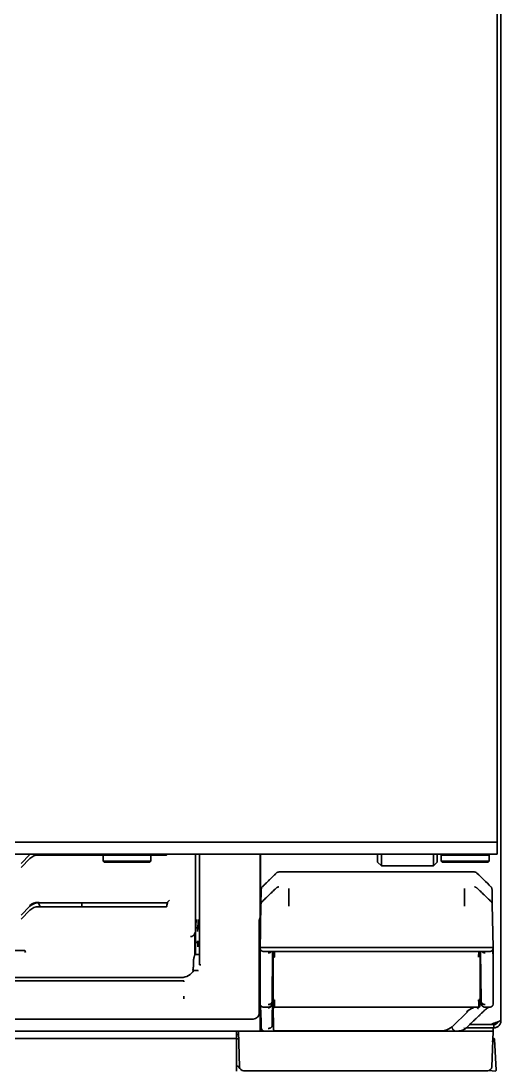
# Model space of a CAD drawing. Header units: inches. Extents: x 90 to 4161, y -506 to 3104.
# Drawn here: x 2880.3 to 3000.9, y 1192.2 to 1456.3 of the extents above; entities that cross this region are included whole.
import ezdxf

# ---------------------------------------------------------------- set-up
doc = ezdxf.new("R2010")
doc.units = ezdxf.units.IN
doc.layers.add('1', color=7, linetype='Continuous', true_color=0xffffff)
doc.layers.add('4', color=7, linetype='Continuous', true_color=0xffffff)

msp = doc.modelspace()

# ---------------------------------------------------------------- linework, layer by layer
at = {"layer": '1', "color": 7, "linetype": 'Continuous', "lineweight": 35}
for p, q in [((2999.89, 1249.76), (2999.89, 1933.26)), ((3000.89, 1919.98), (3000.89, 1205.11)), ((2818.72, 1249.76), (2997.89, 1249.76)), ((2997.89, 1249.76), (2818.72, 1249.76)), ((2997.89, 1249.76), (2999.89, 1249.76)), ((2999.89, 1249.76), (2997.89, 1249.76)), ((2999.89, 1249.76), (2999.89, 1246.76)), ((2818.72, 1246.76), (2997.89, 1246.76)), ((2880.27, 1244.39), (2882.51, 1246.63)), ((2900.89, 1246.51), (2884.63, 1246.51)), ((2901.14, 1246.76), (2900.89, 1246.51)), ((2900.89, 1246.51), (2912.89, 1246.51)), ((2900.89, 1246.51), (2900.89, 1245.01)), ((2912.89, 1246.51), (2912.64, 1246.76)), ((2912.89, 1245.01), (2912.89, 1246.51)), ((2916.45, 1246.51), (2912.89, 1246.51)), ((2916.94, 1246.76), (2916.94, 1246.69)), ((2916.94, 1246.53), (2916.94, 1246.69)), ((2924.08, 1221.51), (2924.08, 1246.76)), ((2940.43, 1246.76), (2940.43, 1225.34)), ((2969.89, 1246.76), (2969.89, 1244.76)), ((2970.89, 1243.76), (2970.89, 1246.76)), ((2983.89, 1243.76), (2983.89, 1246.76)), ((2984.89, 1244.76), (2984.89, 1246.76)), ((2986.14, 1246.76), (2985.89, 1246.51)), ((2985.89, 1246.51), (2997.89, 1246.51)), ((2985.89, 1246.51), (2985.89, 1245.01)), ((2997.89, 1246.51), (2997.64, 1246.76)), ((2999.89, 1246.76), (2997.89, 1246.76)), ((2997.89, 1245.01), (2997.89, 1246.51)), ((2882.51, 1245.63), (2880.27, 1243.39)), ((2912.89, 1245.01), (2900.89, 1245.01)), ((2900.89, 1245.01), (2901.14, 1244.76)), ((2912.64, 1244.76), (2901.14, 1244.76)), ((2912.64, 1244.76), (2912.89, 1245.01)), ((2969.89, 1244.76), (2970.89, 1243.76)), ((2970.89, 1243.76), (2983.89, 1243.76)), ((2983.89, 1243.76), (2984.89, 1244.76)), ((2997.89, 1245.01), (2985.89, 1245.01)), ((2985.89, 1245.01), (2986.14, 1244.76)), ((2997.64, 1244.76), (2986.14, 1244.76)), ((2997.64, 1244.76), (2997.89, 1245.01)), ((2945.13, 1242.26), (2994.15, 1242.26)), ((2940.58, 1234.14), (2940.64, 1237.47)), ((2998.64, 1237.47), (2998.7, 1234.14)), ((2880.27, 1231.39), (2882.51, 1233.63)), ((2884.63, 1234.51), (2916.65, 1234.51)), ((2916.45, 1233.51), (2884.63, 1233.51)), ((2916.94, 1233.94), (2917.05, 1234.49)), ((2916.94, 1233.53), (2916.94, 1233.69)), ((2917.08, 1234.64), (2917.05, 1234.49)), ((2917.58, 1235.14), (2917.08, 1234.65)), ((2940.39, 1223.26), (2940.58, 1234.11)), ((2998.7, 1234.11), (2998.89, 1223.26)), ((2882.51, 1232.63), (2880.27, 1230.39)), ((2922.9, 1226), (2922.89, 1226)), ((2922.9, 1226), (2922.9, 1226)), ((2923.94, 1227), (2923.94, 1221.48)), ((2940.4, 1223), (2940.39, 1223.26)), ((2947.39, 1223.26), (2940.39, 1223.26)), ((2940.4, 1222.92), (2940.4, 1223)), ((2947.39, 1223.26), (2991.89, 1223.26)), ((2991.89, 1223.26), (2998.89, 1223.26)), ((2998.89, 1223.26), (2998.89, 1223)), ((2998.89, 1223), (2998.88, 1222.92)), ((2759.64, 1222.51), (2881.14, 1222.51)), ((2881.39, 1222.01), (2881.2, 1222.48)), ((2925.07, 1221.51), (2923.94, 1221.51)), ((2940.39, 1210.43), (2940.39, 1222.09)), ((2947.39, 1222.26), (2941.15, 1222.26)), ((2943.4, 1209.82), (2943.51, 1222.26)), ((2943.64, 1222.26), (2943.64, 1212.26)), ((2943.75, 1221.01), (2943.73, 1222.26)), ((2943.97, 1222.26), (2944, 1220.81)), ((2991.89, 1222.26), (2947.39, 1222.26)), ((2998.14, 1222.26), (2991.89, 1222.26)), ((2995.28, 1220.84), (2995.31, 1222.26)), ((2995.55, 1222.26), (2995.53, 1221.03)), ((2995.64, 1212.29), (2995.64, 1222.26)), ((2995.88, 1209.82), (2995.77, 1222.26)), ((2998.89, 1222.09), (2998.89, 1210.43)), ((2923.4, 1217.46), (2923.43, 1217.55)), ((2923.42, 1217.51), (2924.79, 1217.51)), ((2943.4, 1203.69), (2943.54, 1219.17)), ((2726.89, 1215.75), (2913.89, 1215.75)), ((2915.89, 1215.72), (2920.58, 1215.72)), ((2943.64, 1212.26), (2943.64, 1208.64)), ((2943.64, 1212.26), (2943.71, 1208.51)), ((2995.64, 1212.26), (2995.58, 1208.51)), ((2995.64, 1212.26), (2995.64, 1212.29)), ((2943.4, 1209.82), (2943.4, 1209.25)), ((2995.88, 1209.25), (2995.88, 1209.82)), ((2940.4, 1209.01), (2940.39, 1209.26)), ((2940.39, 1204.06), (2940.39, 1208.88)), ((2940.4, 1209), (2940.4, 1209.01)), ((2940.43, 1208.8), (2940.43, 1203.86)), ((2940.49, 1207.9), (2940.49, 1207.88)), ((2940.49, 1207.88), (2940.52, 1207.14)), ((2942.4, 1208.26), (2941.15, 1208.26)), ((2943.4, 1209.25), (2943.4, 1209.05)), ((2943.64, 1208.64), (2943.75, 1202.68)), ((2943.71, 1208.38), (2943.71, 1208.51)), ((2943.96, 1208.26), (2943.96, 1208.26)), ((2995.32, 1208.26), (2943.96, 1208.26)), ((2988.74, 1203.43), (2992.44, 1207.09)), ((2995.33, 1208.26), (2995.32, 1208.26)), ((2996.52, 1207.23), (2996.67, 1207.37)), ((2996.88, 1208.26), (2996.56, 1208.26)), ((2996.69, 1207.38), (2996.7, 1207.39)), ((2998.14, 1208.26), (2996.88, 1208.26)), ((2998.89, 1209.01), (2998.89, 1209.26)), ((2998.89, 1209.01), (2998.89, 1209)), ((2940.43, 1204.26), (2940.39, 1204.26)), ((2940.39, 1202.26), (2940.39, 1204.06)), ((2998.77, 1204.05), (2999.09, 1204.2)), ((2998.89, 1204.06), (2998.89, 1204.11)), ((2998.89, 1203.86), (2998.89, 1204.06)), ((3000.89, 1205.11), (3000.89, 1204.86)), ((2940.39, 1202.26), (2311.39, 1202.26)), ((2934.39, 1202.26), (2934.39, 1200.36)), ((2935.21, 1193.23), (2934.89, 1202.26)), ((2934.89, 1201.61), (2934.89, 1202.01)), ((2935.89, 1202.26), (2941.39, 1202.26)), ((2940.64, 1203.06), (2940.39, 1203.06)), ((2941.39, 1202.26), (2940.39, 1202.26)), ((2940.43, 1203.86), (2940.6, 1203.86)), ((2940.64, 1203), (2940.64, 1203.12)), ((2942.4, 1202.26), (2941.39, 1202.26)), ((2944.15, 1202.26), (2942.4, 1202.26)), ((2943.4, 1203.69), (2943.4, 1203.25)), ((2985.3, 1202.26), (2944.15, 1202.26)), ((2944.75, 1202.28), (2985.57, 1202.28)), ((2944.75, 1202.28), (2944.75, 1202.28)), ((2988.13, 1202.26), (2985.3, 1202.26)), ((2985.57, 1202.28), (2985.57, 1202.28)), ((2988.71, 1202.26), (2988.13, 1202.26)), ((2990.14, 1202.26), (2988.71, 1202.26)), ((2994.89, 1202.26), (2990.14, 1202.26)), ((2990.14, 1202.26), (2994.89, 1202.26)), ((2992.19, 1203.06), (2997.92, 1203.06)), ((2993.01, 1203.86), (2997.92, 1203.86)), ((2993.02, 1203.86), (2997.92, 1203.86)), ((2993.28, 1203.86), (2993.28, 1203.86)), ((2998.89, 1202.26), (2994.89, 1202.26)), ((2994.89, 1202.26), (2998.89, 1202.26)), ((2997.92, 1203.86), (2998.77, 1203.86)), ((2998.77, 1203.06), (2997.92, 1203.06)), ((2998.89, 1202.26), (2998.58, 1193.23)), ((2999.09, 1203.86), (2998.77, 1203.86)), ((2999.09, 1203.06), (2998.77, 1203.06)), ((2998.89, 1203.06), (2998.89, 1202.26)), ((2934.39, 1200.36), (2317.39, 1200.36)), ((2934.39, 1201.36), (2934.74, 1201.36)), ((2934.39, 1200.36), (2934.39, 1200.36)), ((2934.39, 1200.36), (2934.39, 1200.36)), ((2934.39, 1200.36), (2934.39, 1200.17)), ((2934.39, 1200.26), (2934.96, 1200.26)), ((2934.39, 1200.17), (2934.39, 1192.41)), ((2998.83, 1200.17), (2998.79, 1199.5)), ((2998.81, 1199.91), (2998.81, 1199.86)), ((2999.1, 1200.36), (2999.05, 1200.36)), ((2999.66, 1192.41), (2999.29, 1200.17)), ((2934.39, 1192.41), (2934.39, 1192.2)), ((2994.89, 1192.26), (2936.21, 1192.26)), ((2997.58, 1192.26), (2994.89, 1192.26)), ((2997.89, 1192.31), (2999.45, 1192.2))]:
    msp.add_line(p, q, dxfattribs=at)
for centre, radius, start, end in [((2884.63, 1244.51), 3, 131.4091, 135), ((2884.63, 1243.51), 3, 90, 135), ((2884.63, 1231.51), 3.14, 90, 135), ((2884.63, 1231.51), 3, 90, 135), ((2884.63, 1230.51), 3, 90, 135), ((2941.15, 1223.01), 0.75, 181, 270), ((2998.14, 1223.01), 0.75, 270, 359), ((2937.39, 1219.26), 3, 0, 23.5575), ((2943.73, 1219.01), 0.25, 112.0436, 179.5), ((2995.55, 1219.01), 0.25, 0.5, 67.9564), ((2915.89, 1216.22), 0.5, 258.1407, 270), ((2941.15, 1209.01), 0.75, 181, 270), ((2942.4, 1209.26), 1, 270, 359.5), ((2943.96, 1208.51), 0.25, 181, 270), ((2995.33, 1208.51), 0.25, 270, 359), ((2996.88, 1209.26), 1, 180.5, 270), ((2998.14, 1209.01), 0.75, 270, 359), ((2934.61, 1202.01), 0.283, 0, 61.9275), ((2934.61, 1201.61), 0.283, 298.0725, 0), ((2941.39, 1203.01), 0.75, 181, 270), ((2997.92, 1205.86), 2, 270, 295), ((2996.62, 1200.06), 2.2, 356, 0.9262), ((2999.03, 1200.16), 0.2, 86, 176.8291), ((2999.09, 1200.16), 0.2, 2.7508, 86), ((2934.37, 1192.46), 1, 23.5782, 90), ((2936.21, 1193.26), 1, 182, 270), ((2997.58, 1193.26), 1, 270, 358), ((2999.46, 1192.4), 0.2, 266, 2.7508)]:
    msp.add_arc(centre, radius, start, end, dxfattribs=at)
for centre, major_axis, ratio, start_param, end_param in [((2916.45, 1246.53), (0.5, 0), 0.034921, 4.712389, 6.265732), ((2916.45, 1233.53), (0.5, 0), 0.034921, 4.712389, 6.265732), ((2916.65, 1234.47), (0.5, 0), 0.087489, 0.619497, 1.570796), ((2916.94, 1233.69), (0, 0.25), 0.017455, 0.087266, 1.570796), ((2917.58, 1234.64), (-0.5, 0), 0.087489, 6.195919, 6.265732), ((2880.64, 1222.01), (0.547, 0.483), 0.234436, 6.202921, 6.542758), ((2923.95, 1219.51), (0, 2.05), 0.017455, 6.061867, 6.560422), ((2920.58, 1219.22), (-2.48, 2.48), 0.999782, 2.356347, 3.436551), ((2913.89, 1215.72), (2, 0), 0.017455, 0.013152, 1.570796), ((2915.89, 1216.22), (-0.399, -0.301), 0.999761, 0.718847, 0.925179), ((2943.57, 1216.26), (-0.14, 7.75), 0.014644, 3.141337, 3.839469), ((2943.82, 1216.26), (-0.14, 8), 0.014186, 3.141353, 3.839484), ((2995.46, 1216.26), (0.14, 8), 0.014186, 2.443701, 3.141833), ((2995.71, 1216.26), (0.14, 7.75), 0.014644, 2.443717, 3.141848), ((2940.45, 1205.25), (-0.07, 3.75), 0.030238, 5.497259, 5.823586), ((2995.16, 1204.26), (4.09, 0.99), 0.946888, 1.63933, 2.107337), ((2992.27, 1207.27), (-0.176, 0.178), 0.57499, 3.141581, 4.117636), ((2986.01, 1206.26), (0.63, 3.96), 0.922648, 3.52993, 4.071697), ((2991.59, 1203.53), (0.473, -0.582), 0.6052, 5.352116, 6.285151)]:
    msp.add_ellipse(centre, major_axis=major_axis, ratio=ratio, start_param=start_param, end_param=end_param, dxfattribs=at)
for points, degree in [([(2895.53, 1246.75), (2895.53, 1246.67), (2895.53, 1246.59), (2895.53, 1246.5)], 3), ([(2994.15, 1242.26), (2994.15, 1242.26), (2994.15, 1242.26), (2994.15, 1242.26)], 3), ([(2994.85, 1241.97), (2996.01, 1240.83), (2997.17, 1239.69), (2998.34, 1238.55)], 3), ([(2940.64, 1237.47), (2940.64, 1237.66), (2940.64, 1237.78), (2940.65, 1237.83)], 3), ([(2944.36, 1238.18), (2940.88, 1234.81)], 1), ([(2947.57, 1237.79), (2947.57, 1233.64)], 1), ([(2991.72, 1237.79), (2991.72, 1233.64)], 1), ([(2994.92, 1238.18), (2998.4, 1234.81)], 1), ([(2998.64, 1237.83), (2998.64, 1237.78), (2998.64, 1237.66), (2998.64, 1237.47)], 3), ([(2895.53, 1234.5), (2895.53, 1234.17), (2895.53, 1233.84), (2895.53, 1233.51)], 3), ([(2940.58, 1234.11), (2940.58, 1234.12), (2940.58, 1234.12), (2940.58, 1234.13)], 3), ([(2998.7, 1234.13), (2998.7, 1234.12), (2998.7, 1234.12), (2998.7, 1234.11)], 3), ([(2995.53, 1221.03), (2995.53, 1221.01), (2995.53, 1220.99), (2995.53, 1220.97)], 3), ([(2943.4, 1209.82), (2943.4, 1209.82), (2943.4, 1209.82), (2943.4, 1209.82)], 3), ([(2995.88, 1209.82), (2995.88, 1209.82), (2995.88, 1209.82), (2995.88, 1209.82)], 3), ([(2943.4, 1209.05), (2943.4, 1209.05), (2943.4, 1209.05), (2943.4, 1209.05)], 3), ([(2943.71, 1208.38), (2943.71, 1208.38), (2943.71, 1208.38), (2943.71, 1208.38)], 3), ([(2992.27, 1203.13), (2994.37, 1205.19), (2996.54, 1207.22)], 2), ([(2996.67, 1207.37), (2996.68, 1207.38), (2996.7, 1207.39)], 2), ([(2943.4, 1203.68), (2943.4, 1203.68), (2943.4, 1203.68), (2943.4, 1203.69)], 3), ([(2991.97, 1202.88), (2992.14, 1202.98), (2992.26, 1203.14)], 2), ([(2999.09, 1203.06), (2999.09, 1203.86)], 1)]:
    msp.add_open_spline(points, degree=degree, dxfattribs=at)
for points, knots in [([(2940.95, 1238.55), (2941.02, 1238.62), (2941.17, 1238.76), (2941.38, 1238.98), (2941.6, 1239.19), (2941.82, 1239.41), (2942.04, 1239.62), (2942.26, 1239.84), (2942.48, 1240.05), (2942.69, 1240.27), (2942.91, 1240.48), (2943.13, 1240.7), (2943.35, 1240.91), (2943.56, 1241.12), (2943.78, 1241.34), (2944, 1241.55), (2944.22, 1241.76), (2944.36, 1241.9), (2944.43, 1241.97)], [0, 0, 0, 0, 0.062886, 0.12572, 0.188502, 0.251233, 0.313913, 0.376541, 0.439117, 0.501643, 0.564117, 0.626539, 0.68891, 0.751231, 0.8135, 0.875717, 0.937884, 1, 1, 1, 1]), ([(2944.43, 1241.97), (2944.48, 1242.02), (2944.53, 1242.06), (2944.64, 1242.13), (2944.69, 1242.16), (2944.81, 1242.21), (2944.88, 1242.23), (2945, 1242.26), (2945.07, 1242.26), (2945.13, 1242.26)], [0, 0, 0, 0, 0.25, 0.25, 0.5, 0.5, 0.75, 0.75, 1, 1, 1, 1]), ([(2994.85, 1241.97), (2994.81, 1242.02), (2994.75, 1242.06), (2994.65, 1242.13), (2994.59, 1242.16), (2994.47, 1242.21), (2994.41, 1242.23), (2994.28, 1242.25), (2994.22, 1242.26), (2994.15, 1242.26)], [0, 0, 0, 0, 0.25, 0.25, 0.5, 0.5, 0.75, 0.75, 1, 1, 1, 1]), ([(2940.95, 1238.55), (2940.9, 1238.5), (2940.86, 1238.45), (2940.78, 1238.35), (2940.75, 1238.29), (2940.7, 1238.17), (2940.68, 1238.11), (2940.66, 1237.98), (2940.65, 1237.92), (2940.65, 1237.85)], [0, 0, 0, 0, 0.25, 0.25, 0.5, 0.5, 0.75, 0.75, 1, 1, 1, 1]), ([(2944.36, 1238.18), (2944.41, 1238.23), (2944.46, 1238.27), (2944.54, 1238.32), (2944.57, 1238.34), (2944.62, 1238.37), (2944.65, 1238.39), (2944.75, 1238.43), (2944.81, 1238.45), (2944.9, 1238.47), (2944.94, 1238.47), (2944.98, 1238.48), (2945.01, 1238.48), (2945.03, 1238.48), (2945.05, 1238.48), (2945.05, 1238.48), (2945.06, 1238.48), (2945.06, 1238.48), (2945.07, 1238.48)], [0, 0, 0, 0, 0.25, 0.25, 0.375, 0.375, 0.5, 0.5, 0.75, 0.75, 0.875, 0.875, 0.9375, 0.96875, 0.96875, 0.984375, 0.984375, 1, 1, 1, 1]), ([(2994.92, 1238.18), (2994.87, 1238.23), (2994.77, 1238.31), (2994.66, 1238.37), (2994.54, 1238.43), (2994.47, 1238.45), (2994.38, 1238.47), (2994.35, 1238.47), (2994.3, 1238.48), (2994.28, 1238.48), (2994.26, 1238.48), (2994.25, 1238.48), (2994.24, 1238.48), (2994.23, 1238.48), (2994.22, 1238.48), (2994.22, 1238.48), (2994.22, 1238.48)], [0, 0, 0, 0, 0.25, 0.5, 0.5, 0.75, 0.75, 0.875, 0.875, 0.9375, 0.9375, 0.96875, 0.96875, 0.984375, 0.984375, 1, 1, 1, 1]), ([(2998.64, 1237.85), (2998.63, 1237.92), (2998.63, 1237.98), (2998.6, 1238.11), (2998.58, 1238.17), (2998.53, 1238.29), (2998.5, 1238.35), (2998.42, 1238.45), (2998.38, 1238.5), (2998.34, 1238.55)], [0, 0, 0, 0, 0.25, 0.25, 0.5, 0.5, 0.75, 0.75, 1, 1, 1, 1]), ([(2940.68, 1238.09), (2940.67, 1238.07), (2940.66, 1238.01), (2940.65, 1237.94), (2940.65, 1237.87), (2940.65, 1237.85), (2940.65, 1237.85)], [0, 0, 0, 0, 0.10846, 0.300817, 0.60216, 1, 1, 1, 1]), ([(2947.57, 1237.79), (2947.57, 1237.83), (2947.57, 1237.87), (2947.57, 1237.95), (2947.57, 1237.98), (2947.58, 1238.04), (2947.58, 1238.06), (2947.58, 1238.1), (2947.58, 1238.11), (2947.58, 1238.12)], [0, 0, 0, 0, 0.25, 0.25, 0.5, 0.5, 0.75, 0.75, 1, 1, 1, 1]), ([(2991.72, 1237.79), (2991.72, 1237.83), (2991.72, 1237.87), (2991.72, 1237.95), (2991.72, 1237.98), (2991.72, 1238.04), (2991.72, 1238.06), (2991.72, 1238.1), (2991.72, 1238.11), (2991.72, 1238.12)], [0, 0, 0, 0, 0.25, 0.25, 0.5, 0.5, 0.75, 0.75, 1, 1, 1, 1]), ([(2884.65, 1234.7), (2884.73, 1234.42), (2884.82, 1234.14), (2884.94, 1233.75), (2884.98, 1233.63), (2885.01, 1233.51)], [0, 0, 0, 0, 0.706725, 0.706725, 1, 1, 1, 1]), ([(2940.88, 1234.81), (2940.83, 1234.77), (2940.79, 1234.72), (2940.72, 1234.62), (2940.69, 1234.56), (2940.64, 1234.44), (2940.62, 1234.38), (2940.59, 1234.26), (2940.58, 1234.19), (2940.58, 1234.13)], [0, 0, 0, 0, 0.25, 0.25, 0.5, 0.5, 0.75, 0.75, 1, 1, 1, 1]), ([(2998.7, 1234.13), (2998.7, 1234.19), (2998.69, 1234.26), (2998.67, 1234.38), (2998.65, 1234.44), (2998.59, 1234.56), (2998.56, 1234.62), (2998.49, 1234.72), (2998.45, 1234.77), (2998.4, 1234.81)], [0, 0, 0, 0, 0.25, 0.25, 0.5, 0.5, 0.75, 0.75, 1, 1, 1, 1]), ([(2923.94, 1227), (2923.94, 1226.99), (2923.94, 1226.99), (2923.94, 1226.97), (2923.94, 1226.95), (2923.93, 1226.9), (2923.93, 1226.86), (2923.91, 1226.77), (2923.89, 1226.72), (2923.85, 1226.61), (2923.82, 1226.55), (2923.77, 1226.48), (2923.76, 1226.45), (2923.72, 1226.4), (2923.7, 1226.37), (2923.64, 1226.3), (2923.59, 1226.26), (2923.48, 1226.18), (2923.42, 1226.14), (2923.34, 1226.1), (2923.32, 1226.09), (2923.29, 1226.08), (2923.27, 1226.07), (2923.22, 1226.05), (2923.18, 1226.04), (2923.11, 1226.02), (2923.07, 1226.01), (2922.99, 1226), (2922.94, 1226), (2922.9, 1226)], [0, 0, 0, 0, 0.015625, 0.015625, 0.03125, 0.0625, 0.125, 0.125, 0.25, 0.25, 0.375, 0.375, 0.4375, 0.4375, 0.5, 0.5, 0.625, 0.625, 0.75, 0.75, 0.78125, 0.78125, 0.8125, 0.8125, 0.875, 0.875, 0.9375, 0.9375, 1, 1, 1, 1]), ([(2940.39, 1222.09), (2940.39, 1222.1), (2940.39, 1222.13), (2940.39, 1222.17), (2940.39, 1222.23), (2940.39, 1222.29), (2940.39, 1222.35), (2940.39, 1222.43), (2940.39, 1222.51), (2940.39, 1222.6), (2940.39, 1222.71), (2940.39, 1222.8), (2940.39, 1222.89), (2940.39, 1222.96), (2940.39, 1223.02), (2940.39, 1223.08), (2940.39, 1223.14), (2940.39, 1223.18), (2940.39, 1223.2), (2940.39, 1223.21), (2940.39, 1223.22), (2940.39, 1223.23), (2940.39, 1223.24), (2940.39, 1223.24), (2940.39, 1223.25), (2940.39, 1223.25), (2940.39, 1223.25), (2940.39, 1223.26), (2940.39, 1223.26), (2940.39, 1223.26), (2940.39, 1223.26), (2940.39, 1223.26), (2940.39, 1223.26), (2940.39, 1223.26)], [0, 0, 0, 0, 0.015344, 0.035269, 0.059768, 0.088832, 0.122455, 0.16063, 0.203349, 0.25061, 0.31913, 0.383724, 0.444411, 0.501204, 0.553983, 0.613331, 0.679261, 0.751798, 0.775252, 0.797745, 0.819276, 0.839845, 0.859451, 0.878093, 0.895772, 0.912486, 0.928235, 0.943018, 0.956834, 0.969682, 0.981562, 0.992472, 1, 1, 1, 1]), ([(2940.4, 1221.68), (2940.4, 1221.69), (2940.4, 1221.69), (2940.4, 1221.7), (2940.4, 1221.72), (2940.4, 1221.75), (2940.4, 1221.82), (2940.4, 1221.88), (2940.4, 1221.99), (2940.4, 1222.06), (2940.4, 1222.16), (2940.4, 1222.19), (2940.4, 1222.26), (2940.4, 1222.29), (2940.4, 1222.38), (2940.4, 1222.43), (2940.4, 1222.51), (2940.4, 1222.54), (2940.4, 1222.58), (2940.4, 1222.61), (2940.4, 1222.67), (2940.4, 1222.75), (2940.4, 1222.84), (2940.4, 1222.88), (2940.4, 1222.9), (2940.4, 1222.91), (2940.4, 1222.92), (2940.4, 1222.92), (2940.4, 1222.92), (2940.4, 1222.92)], [0, 0, 0, 0, 0.007813, 0.007813, 0.015625, 0.03125, 0.0625, 0.125, 0.125, 0.25, 0.25, 0.3125, 0.3125, 0.375, 0.375, 0.5, 0.5, 0.5625, 0.5625, 0.625, 0.625, 0.75, 0.875, 0.9375, 0.96875, 0.984375, 0.992188, 0.992188, 1, 1, 1, 1]), ([(2998.88, 1222.92), (2998.88, 1222.92), (2998.88, 1222.92), (2998.88, 1222.92), (2998.88, 1222.91), (2998.88, 1222.9), (2998.88, 1222.88), (2998.88, 1222.86), (2998.88, 1222.82), (2998.88, 1222.79), (2998.88, 1222.73), (2998.88, 1222.71), (2998.88, 1222.67), (2998.88, 1222.65), (2998.88, 1222.58), (2998.88, 1222.54), (2998.88, 1222.46), (2998.88, 1222.43), (2998.88, 1222.38), (2998.88, 1222.35), (2998.88, 1222.26), (2998.88, 1222.13), (2998.88, 1221.96), (2998.88, 1221.82), (2998.88, 1221.75), (2998.88, 1221.72), (2998.88, 1221.7), (2998.88, 1221.69), (2998.88, 1221.69), (2998.88, 1221.68)], [0, 0, 0, 0, 0.007812, 0.007812, 0.015625, 0.03125, 0.0625, 0.125, 0.125, 0.25, 0.25, 0.3125, 0.3125, 0.375, 0.375, 0.5, 0.5, 0.5625, 0.5625, 0.625, 0.625, 0.75, 0.875, 0.9375, 0.96875, 0.984375, 0.992188, 0.992188, 1, 1, 1, 1]), ([(2998.89, 1223.26), (2998.89, 1223.26), (2998.89, 1223.26), (2998.89, 1223.26), (2998.89, 1223.26), (2998.89, 1223.25), (2998.89, 1223.25), (2998.89, 1223.24), (2998.89, 1223.22), (2998.89, 1223.21), (2998.89, 1223.18), (2998.89, 1223.14), (2998.89, 1223.08), (2998.89, 1223.02), (2998.89, 1222.96), (2998.89, 1222.89), (2998.89, 1222.8), (2998.89, 1222.71), (2998.89, 1222.61), (2998.89, 1222.54), (2998.89, 1222.48), (2998.89, 1222.43), (2998.89, 1222.38), (2998.89, 1222.33), (2998.89, 1222.28), (2998.89, 1222.24), (2998.89, 1222.21), (2998.89, 1222.17), (2998.89, 1222.14), (2998.89, 1222.11), (2998.89, 1222.1), (2998.89, 1222.09)], [0, 0, 0, 0, 0.017064, 0.036815, 0.059249, 0.084363, 0.112153, 0.142614, 0.175746, 0.211544, 0.250008, 0.322378, 0.388152, 0.447354, 0.499999, 0.556663, 0.617207, 0.681642, 0.74999, 0.781923, 0.811844, 0.839751, 0.865643, 0.889519, 0.911376, 0.931211, 0.949024, 0.964812, 0.978571, 0.990302, 1, 1, 1, 1]), ([(2923.58, 1219.36), (2923.58, 1219.48), (2923.58, 1219.6), (2923.59, 1219.77), (2923.59, 1219.83), (2923.6, 1219.92), (2923.6, 1219.95), (2923.61, 1220), (2923.61, 1220.03), (2923.63, 1220.17), (2923.65, 1220.28), (2923.68, 1220.44), (2923.69, 1220.49), (2923.71, 1220.57), (2923.71, 1220.59), (2923.73, 1220.64), (2923.73, 1220.66), (2923.76, 1220.78), (2923.79, 1220.87), (2923.82, 1220.99), (2923.83, 1221.03), (2923.85, 1221.09), (2923.85, 1221.11), (2923.86, 1221.14), (2923.87, 1221.16), (2923.89, 1221.25), (2923.91, 1221.31), (2923.93, 1221.38), (2923.93, 1221.41), (2923.94, 1221.44), (2923.94, 1221.45), (2923.94, 1221.47), (2923.94, 1221.47), (2923.94, 1221.48)], [0, 0, 0, 0, 0.125, 0.125, 0.1875, 0.1875, 0.21875, 0.21875, 0.25, 0.25, 0.375, 0.375, 0.4375, 0.4375, 0.46875, 0.46875, 0.5, 0.5, 0.625, 0.625, 0.6875, 0.6875, 0.71875, 0.71875, 0.75, 0.75, 0.875, 0.875, 0.9375, 0.9375, 0.96875, 0.96875, 1, 1, 1, 1]), ([(2942.4, 1221.9), (2942.41, 1221.9), (2942.43, 1221.9), (2942.45, 1221.9), (2942.46, 1221.9), (2942.46, 1221.9), (2942.48, 1221.9), (2942.49, 1221.9), (2942.53, 1221.9), (2942.56, 1221.91), (2942.61, 1221.92), (2942.62, 1221.92), (2942.65, 1221.93), (2942.67, 1221.93), (2942.72, 1221.95), (2942.78, 1221.97), (2942.85, 1222), (2942.89, 1222.02), (2942.92, 1222.04), (2942.94, 1222.05), (2943, 1222.09), (2943.05, 1222.13), (2943.12, 1222.19), (2943.14, 1222.21), (2943.17, 1222.25), (2943.18, 1222.25), (2943.18, 1222.26)], [0, 0, 0, 0, 0.053817, 0.067271, 0.067271, 0.080725, 0.080725, 0.107634, 0.107634, 0.215268, 0.215268, 0.269085, 0.269085, 0.322902, 0.322902, 0.430536, 0.53817, 0.591987, 0.591987, 0.645804, 0.645804, 0.861071, 0.861071, 0.968705, 0.968705, 1, 1, 1, 1]), ([(2943.75, 1221), (2943.75, 1221), (2943.75, 1221), (2943.75, 1221), (2943.75, 1221), (2943.75, 1221.01)], [0, 0, 0, 0, 0.483795, 0.483795, 1, 1, 1, 1]), ([(2943.75, 1221), (2943.75, 1220.99), (2943.75, 1220.98), (2943.76, 1220.96), (2943.76, 1220.95), (2943.76, 1220.94), (2943.77, 1220.93), (2943.78, 1220.92), (2943.79, 1220.91), (2943.8, 1220.88), (2943.81, 1220.87), (2943.84, 1220.86), (2943.85, 1220.85), (2943.87, 1220.84), (2943.88, 1220.84), (2943.89, 1220.83), (2943.9, 1220.83), (2943.92, 1220.82), (2943.94, 1220.82), (2943.96, 1220.81), (2943.97, 1220.81), (2943.98, 1220.81), (2943.99, 1220.81), (2944, 1220.81)], [0, 0, 0, 0, 0.125, 0.125, 0.1875, 0.1875, 0.25, 0.25, 0.375, 0.375, 0.5, 0.5, 0.625, 0.625, 0.6875, 0.6875, 0.75, 0.75, 0.875, 0.875, 0.9375, 0.9375, 1, 1, 1, 1]), ([(2996.89, 1221.9), (2996.87, 1221.9), (2996.85, 1221.9), (2996.83, 1221.9), (2996.82, 1221.9), (2996.82, 1221.9), (2996.81, 1221.9), (2996.8, 1221.9), (2996.76, 1221.9), (2996.72, 1221.91), (2996.68, 1221.92), (2996.66, 1221.92), (2996.63, 1221.93), (2996.61, 1221.93), (2996.57, 1221.95), (2996.5, 1221.97), (2996.43, 1222), (2996.39, 1222.02), (2996.36, 1222.04), (2996.35, 1222.05), (2996.28, 1222.09), (2996.23, 1222.13), (2996.16, 1222.19), (2996.14, 1222.21), (2996.11, 1222.25), (2996.1, 1222.25), (2996.1, 1222.26)], [0, 0, 0, 0, 0.053817, 0.067271, 0.067271, 0.080725, 0.080725, 0.107634, 0.107634, 0.215268, 0.215268, 0.269085, 0.269085, 0.322902, 0.322902, 0.430536, 0.53817, 0.591987, 0.591987, 0.645804, 0.645804, 0.861071, 0.861071, 0.968705, 0.968705, 1, 1, 1, 1]), ([(2923.43, 1217.55), (2923.45, 1217.58), (2923.46, 1217.61), (2923.48, 1217.68), (2923.49, 1217.7), (2923.5, 1217.74), (2923.5, 1217.75), (2923.51, 1217.78), (2923.51, 1217.79), (2923.52, 1217.86), (2923.54, 1217.99), (2923.56, 1218.14), (2923.57, 1218.24), (2923.57, 1218.26), (2923.57, 1218.3), (2923.58, 1218.37), (2923.58, 1218.43), (2923.59, 1218.57), (2923.59, 1218.66), (2923.59, 1218.78), (2923.59, 1218.8), (2923.59, 1218.85), (2923.59, 1218.88), (2923.59, 1218.95), (2923.59, 1219), (2923.59, 1219.15), (2923.59, 1219.26), (2923.58, 1219.36)], [0, 0, 0, 0, 0.125, 0.125, 0.1875, 0.1875, 0.21875, 0.21875, 0.25, 0.25, 0.375, 0.5, 0.5, 0.53125, 0.53125, 0.5625, 0.625, 0.625, 0.75, 0.75, 0.78125, 0.78125, 0.8125, 0.8125, 0.875, 0.875, 1, 1, 1, 1]), ([(2940.39, 1217.26), (2940.39, 1217.26), (2940.39, 1217.26), (2940.39, 1217.26), (2940.39, 1217.26), (2940.39, 1217.25), (2940.39, 1217.25), (2940.39, 1217.23), (2940.39, 1217.22), (2940.39, 1217.19), (2940.39, 1217.16), (2940.39, 1217.13), (2940.39, 1217.08), (2940.39, 1217), (2940.39, 1216.88), (2940.39, 1216.74), (2940.39, 1216.59), (2940.39, 1216.43), (2940.39, 1216.24), (2940.39, 1216.01), (2940.39, 1215.83), (2940.39, 1215.69), (2940.39, 1215.57), (2940.39, 1215.44), (2940.39, 1215.32), (2940.39, 1215.2), (2940.39, 1215.11), (2940.39, 1215.02), (2940.39, 1214.95), (2940.39, 1214.88), (2940.39, 1214.83), (2940.39, 1214.79), (2940.39, 1214.77), (2940.39, 1214.76)], [0, 0, 0, 0, 0.010605, 0.0237, 0.039178, 0.05704, 0.077284, 0.099911, 0.12492, 0.160601, 0.193331, 0.223111, 0.249941, 0.30806, 0.374946, 0.454626, 0.499946, 0.550444, 0.624949, 0.695446, 0.749953, 0.779366, 0.810006, 0.841876, 0.874974, 0.900171, 0.922634, 0.942364, 0.959361, 0.973624, 0.985151, 0.993944, 1, 1, 1, 1]), ([(2940.39, 1211.76), (2940.39, 1211.74), (2940.39, 1211.7), (2940.39, 1211.64), (2940.39, 1211.58), (2940.39, 1211.53), (2940.39, 1211.47), (2940.39, 1211.41), (2940.39, 1211.36), (2940.39, 1211.3), (2940.39, 1211.24), (2940.39, 1211.19), (2940.39, 1211.14), (2940.39, 1211.08), (2940.39, 1211.03), (2940.39, 1210.98), (2940.39, 1210.93), (2940.39, 1210.87), (2940.39, 1210.82), (2940.39, 1210.77), (2940.39, 1210.71), (2940.39, 1210.63), (2940.39, 1210.52), (2940.39, 1210.41), (2940.39, 1210.25), (2940.39, 1210.09), (2940.39, 1209.93), (2940.39, 1209.79), (2940.39, 1209.65), (2940.39, 1209.52), (2940.39, 1209.44), (2940.39, 1209.4), (2940.39, 1209.36), (2940.39, 1209.33), (2940.39, 1209.31), (2940.39, 1209.29), (2940.39, 1209.29), (2940.39, 1209.28), (2940.39, 1209.27), (2940.39, 1209.27), (2940.39, 1209.27), (2940.39, 1209.26), (2940.39, 1209.26), (2940.39, 1209.26), (2940.39, 1209.26), (2940.39, 1209.26), (2940.39, 1209.26)], [0, 0, 0, 0, 0.0132, 0.026398, 0.039592, 0.052784, 0.065973, 0.07916, 0.092345, 0.105527, 0.118708, 0.131887, 0.145064, 0.158239, 0.171413, 0.184585, 0.197756, 0.210925, 0.224092, 0.237259, 0.250423, 0.275721, 0.305021, 0.338323, 0.375628, 0.450247, 0.500813, 0.546203, 0.625997, 0.692988, 0.751184, 0.778059, 0.807885, 0.840661, 0.876389, 0.892602, 0.90785, 0.922132, 0.935447, 0.947797, 0.95918, 0.969597, 0.979048, 0.987531, 0.995048, 1, 1, 1, 1]), ([(2940.39, 1209.26), (2940.39, 1209.26), (2940.39, 1209.26), (2940.39, 1209.26), (2940.39, 1209.27), (2940.39, 1209.27), (2940.39, 1209.28), (2940.39, 1209.29), (2940.39, 1209.3), (2940.39, 1209.32), (2940.39, 1209.34), (2940.39, 1209.38), (2940.39, 1209.44), (2940.39, 1209.5), (2940.39, 1209.56), (2940.39, 1209.63), (2940.39, 1209.72), (2940.39, 1209.82), (2940.39, 1209.91), (2940.39, 1209.99), (2940.39, 1210.04), (2940.39, 1210.09), (2940.39, 1210.15), (2940.39, 1210.19), (2940.39, 1210.24), (2940.39, 1210.28), (2940.39, 1210.32), (2940.39, 1210.35), (2940.39, 1210.38), (2940.39, 1210.41), (2940.39, 1210.42), (2940.39, 1210.43)], [0, 0, 0, 0, 0.017064, 0.036815, 0.059249, 0.084363, 0.112153, 0.142615, 0.175746, 0.211544, 0.250008, 0.322378, 0.388152, 0.447354, 0.499999, 0.556664, 0.617207, 0.681643, 0.74999, 0.781924, 0.811845, 0.839752, 0.865644, 0.88952, 0.911376, 0.931212, 0.949025, 0.964812, 0.978572, 0.990302, 1, 1, 1, 1]), ([(2942.4, 1208.92), (2942.42, 1208.92), (2942.45, 1208.92), (2942.47, 1208.92), (2942.48, 1208.92), (2942.49, 1208.92), (2942.49, 1208.93), (2942.5, 1208.93), (2942.53, 1208.93), (2942.57, 1208.93), (2942.61, 1208.94), (2942.63, 1208.95), (2942.66, 1208.95), (2942.68, 1208.96), (2942.72, 1208.97), (2942.79, 1208.99), (2942.86, 1209.02), (2942.9, 1209.04), (2942.93, 1209.06), (2942.94, 1209.06), (2943.01, 1209.11), (2943.06, 1209.14), (2943.13, 1209.2), (2943.15, 1209.23), (2943.18, 1209.26), (2943.19, 1209.27), (2943.21, 1209.3), (2943.22, 1209.31), (2943.27, 1209.37), (2943.3, 1209.42), (2943.34, 1209.5), (2943.35, 1209.53), (2943.37, 1209.59), (2943.38, 1209.61), (2943.4, 1209.7), (2943.4, 1209.76), (2943.4, 1209.82)], [0, 0, 0, 0, 0.03125, 0.046875, 0.046875, 0.054688, 0.054688, 0.0625, 0.0625, 0.125, 0.125, 0.15625, 0.15625, 0.1875, 0.1875, 0.25, 0.3125, 0.34375, 0.34375, 0.375, 0.375, 0.5, 0.5, 0.5625, 0.5625, 0.59375, 0.59375, 0.625, 0.625, 0.75, 0.75, 0.8125, 0.8125, 0.875, 0.875, 1, 1, 1, 1]), ([(2996.88, 1208.92), (2996.86, 1208.92), (2996.84, 1208.92), (2996.81, 1208.92), (2996.8, 1208.92), (2996.8, 1208.92), (2996.79, 1208.93), (2996.78, 1208.93), (2996.75, 1208.93), (2996.72, 1208.93), (2996.67, 1208.94), (2996.65, 1208.95), (2996.62, 1208.95), (2996.6, 1208.96), (2996.56, 1208.97), (2996.5, 1208.99), (2996.42, 1209.02), (2996.38, 1209.04), (2996.35, 1209.06), (2996.34, 1209.06), (2996.27, 1209.11), (2996.22, 1209.14), (2996.15, 1209.2), (2996.13, 1209.23), (2996.1, 1209.26), (2996.09, 1209.27), (2996.07, 1209.3), (2996.06, 1209.31), (2996.01, 1209.37), (2995.98, 1209.42), (2995.94, 1209.5), (2995.93, 1209.53), (2995.91, 1209.59), (2995.91, 1209.61), (2995.89, 1209.7), (2995.88, 1209.76), (2995.88, 1209.82)], [0, 0, 0, 0, 0.03125, 0.046875, 0.046875, 0.054688, 0.054688, 0.0625, 0.0625, 0.125, 0.125, 0.15625, 0.15625, 0.1875, 0.1875, 0.25, 0.3125, 0.34375, 0.34375, 0.375, 0.375, 0.5, 0.5, 0.5625, 0.5625, 0.59375, 0.59375, 0.625, 0.625, 0.75, 0.75, 0.8125, 0.8125, 0.875, 0.875, 1, 1, 1, 1]), ([(2998.89, 1210.43), (2998.89, 1210.42), (2998.89, 1210.39), (2998.89, 1210.35), (2998.89, 1210.3), (2998.89, 1210.24), (2998.89, 1210.17), (2998.89, 1210.09), (2998.89, 1210.01), (2998.89, 1209.92), (2998.89, 1209.82), (2998.89, 1209.72), (2998.89, 1209.63), (2998.89, 1209.56), (2998.89, 1209.5), (2998.89, 1209.44), (2998.89, 1209.38), (2998.89, 1209.35), (2998.89, 1209.32), (2998.89, 1209.31), (2998.89, 1209.3), (2998.89, 1209.29), (2998.89, 1209.29), (2998.89, 1209.28), (2998.89, 1209.28), (2998.89, 1209.27), (2998.89, 1209.27), (2998.89, 1209.27), (2998.89, 1209.26), (2998.89, 1209.26), (2998.89, 1209.26), (2998.89, 1209.26), (2998.89, 1209.26), (2998.89, 1209.26)], [0, 0, 0, 0, 0.015344, 0.035268, 0.059767, 0.088831, 0.122455, 0.160629, 0.203349, 0.25061, 0.31913, 0.383724, 0.444411, 0.501204, 0.553983, 0.61333, 0.679261, 0.751798, 0.775252, 0.797745, 0.819276, 0.839845, 0.859451, 0.878093, 0.895772, 0.912486, 0.928235, 0.943018, 0.956834, 0.969682, 0.981562, 0.992472, 1, 1, 1, 1]), ([(2940.63, 1203.66), (2940.62, 1203.95), (2940.61, 1204.24), (2940.6, 1204.82), (2940.59, 1205.11), (2940.58, 1205.7), (2940.57, 1205.99), (2940.55, 1206.43), (2940.55, 1206.57), (2940.54, 1206.87), (2940.53, 1207.01), (2940.52, 1207.16)], [0, 0, 0, 0, 0.25, 0.25, 0.5, 0.5, 0.75, 0.75, 0.875, 0.875, 1, 1, 1, 1]), ([(2943.4, 1209.05), (2943.4, 1208.99), (2943.39, 1208.93), (2943.37, 1208.84), (2943.36, 1208.81), (2943.34, 1208.75), (2943.33, 1208.72), (2943.29, 1208.63), (2943.26, 1208.58), (2943.22, 1208.52), (2943.21, 1208.5), (2943.19, 1208.48), (2943.18, 1208.47), (2943.15, 1208.43), (2943.12, 1208.41), (2943.06, 1208.34), (2943.01, 1208.3), (2942.94, 1208.26), (2942.92, 1208.25), (2942.9, 1208.24), (2942.85, 1208.21), (2942.78, 1208.18), (2942.72, 1208.16), (2942.67, 1208.15), (2942.66, 1208.14), (2942.62, 1208.14), (2942.61, 1208.13), (2942.56, 1208.12), (2942.53, 1208.12), (2942.48, 1208.11), (2942.46, 1208.11), (2942.43, 1208.11), (2942.41, 1208.11), (2942.4, 1208.11)], [0, 0, 0, 0, 0.125, 0.125, 0.1875, 0.1875, 0.25, 0.25, 0.375, 0.375, 0.40625, 0.40625, 0.4375, 0.4375, 0.5, 0.5, 0.625, 0.625, 0.65625, 0.65625, 0.6875, 0.75, 0.8125, 0.8125, 0.84375, 0.84375, 0.875, 0.875, 0.9375, 0.9375, 0.96875, 0.96875, 1, 1, 1, 1]), ([(2943.71, 1208.38), (2943.71, 1208.36), (2943.71, 1208.35), (2943.72, 1208.32), (2943.72, 1208.31), (2943.72, 1208.3), (2943.73, 1208.29), (2943.74, 1208.27), (2943.74, 1208.26), (2943.76, 1208.23), (2943.77, 1208.22), (2943.8, 1208.2), (2943.81, 1208.19), (2943.83, 1208.17), (2943.84, 1208.17), (2943.85, 1208.16), (2943.86, 1208.16), (2943.88, 1208.15), (2943.89, 1208.15), (2943.92, 1208.14), (2943.93, 1208.14), (2943.94, 1208.14), (2943.95, 1208.14), (2943.96, 1208.14)], [0, 0, 0, 0, 0.125, 0.125, 0.1875, 0.1875, 0.25, 0.25, 0.375, 0.375, 0.5, 0.5, 0.625, 0.625, 0.6875, 0.6875, 0.75, 0.75, 0.875, 0.875, 0.9375, 0.9375, 1, 1, 1, 1]), ([(2994.8, 1208.24), (2994.81, 1208.23), (2994.82, 1208.23), (2994.84, 1208.2), (2994.85, 1208.18), (2994.89, 1208.14), (2994.9, 1208.13), (2994.95, 1208.08), (2994.99, 1208.04), (2995.04, 1208), (2995.06, 1207.99), (2995.1, 1207.96), (2995.12, 1207.95), (2995.15, 1207.93), (2995.16, 1207.93), (2995.17, 1207.92), (2995.18, 1207.91), (2995.19, 1207.91), (2995.21, 1207.9), (2995.23, 1207.89), (2995.25, 1207.88)], [0, 0, 0, 0, 0.047846, 0.047846, 0.166865, 0.166865, 0.285884, 0.285884, 0.523923, 0.523923, 0.642942, 0.642942, 0.761961, 0.761961, 0.821471, 0.851226, 0.851226, 0.880981, 0.880981, 1, 1, 1, 1]), ([(2996.69, 1207.38), (2996.77, 1207.46), (2997.08, 1207.74), (2997.51, 1208.06), (2997.82, 1208.25), (2997.91, 1208.26), (2997.9, 1208.27)], [0, 0, 0, 0, 0.138596, 0.560018, 0.833376, 1, 1, 1, 1]), ([(2999.09, 1204.2), (2999.2, 1204.24), (2999.31, 1204.28), (2999.53, 1204.35), (2999.64, 1204.39), (2999.85, 1204.46), (2999.95, 1204.5), (3000.14, 1204.57), (3000.23, 1204.61), (3000.39, 1204.68), (3000.47, 1204.72), (3000.6, 1204.79), (3000.66, 1204.83), (3000.76, 1204.9), (3000.8, 1204.94), (3000.86, 1205.01), (3000.88, 1205.05), (3000.88, 1205.09)], [0, 0, 0, 0, 0.125, 0.125, 0.25, 0.25, 0.375, 0.375, 0.5, 0.5, 0.625, 0.625, 0.75, 0.75, 0.875, 0.875, 1, 1, 1, 1]), ([(3000.88, 1204.71), (3000.88, 1204.6), (3000.86, 1204.49), (3000.8, 1204.28), (3000.76, 1204.17), (3000.66, 1203.97), (3000.6, 1203.87), (3000.47, 1203.7), (3000.39, 1203.61), (3000.23, 1203.46), (3000.14, 1203.39), (2999.95, 1203.28), (2999.85, 1203.23), (2999.64, 1203.14), (2999.53, 1203.11), (2999.31, 1203.07), (2999.2, 1203.06), (2999.09, 1203.06)], [0, 0, 0, 0, 0.125, 0.125, 0.25, 0.25, 0.375, 0.375, 0.5, 0.5, 0.625, 0.625, 0.75, 0.75, 0.875, 0.875, 1, 1, 1, 1]), ([(3000.03, 1204.53), (3000.02, 1204.49), (3000.01, 1204.46), (2999.93, 1204.31), (2999.86, 1204.21), (2999.68, 1204.04), (2999.57, 1203.97), (2999.34, 1203.88), (2999.22, 1203.86), (2999.09, 1203.86)], [0, 0, 0, 0, 0.092302, 0.092302, 0.394868, 0.394868, 0.697434, 0.697434, 1, 1, 1, 1]), ([(3000.88, 1205.09), (3000.89, 1205.09), (3000.89, 1205.1), (3000.89, 1205.11), (3000.89, 1205.11), (3000.89, 1205.11), (3000.89, 1205.11)], [0, 0, 0, 0, 0.244951, 0.494182, 0.746344, 1, 1, 1, 1]), ([(3000.89, 1204.86), (3000.89, 1204.85), (3000.89, 1204.82), (3000.89, 1204.79), (3000.89, 1204.75), (3000.89, 1204.72), (3000.88, 1204.71)], [0, 0, 0, 0, 0.253656, 0.505818, 0.755049, 1, 1, 1, 1]), ([(2940.64, 1203.12), (2940.64, 1203.12), (2940.64, 1203.12), (2940.64, 1203.13), (2940.64, 1203.13), (2940.64, 1203.13), (2940.64, 1203.15), (2940.64, 1203.18), (2940.64, 1203.2), (2940.64, 1203.26), (2940.63, 1203.3), (2940.63, 1203.39), (2940.63, 1203.44), (2940.63, 1203.54), (2940.63, 1203.6), (2940.63, 1203.66)], [0, 0, 0, 0, 0.007812, 0.007812, 0.015625, 0.03125, 0.0625, 0.125, 0.25, 0.25, 0.5, 0.5, 0.75, 0.75, 1, 1, 1, 1]), ([(2943.4, 1203.68), (2943.4, 1203.63), (2943.4, 1203.58), (2943.38, 1203.5), (2943.37, 1203.48), (2943.35, 1203.43), (2943.34, 1203.41), (2943.3, 1203.34), (2943.27, 1203.29), (2943.22, 1203.24), (2943.21, 1203.23), (2943.19, 1203.21), (2943.18, 1203.2), (2943.15, 1203.17), (2943.13, 1203.15), (2943.06, 1203.1), (2943.01, 1203.06), (2942.94, 1203.03), (2942.93, 1203.02), (2942.9, 1203.01), (2942.86, 1202.99), (2942.78, 1202.96), (2942.72, 1202.95), (2942.68, 1202.94), (2942.66, 1202.93), (2942.63, 1202.93), (2942.61, 1202.92), (2942.57, 1202.92), (2942.53, 1202.91), (2942.49, 1202.91), (2942.48, 1202.91), (2942.47, 1202.91), (2942.44, 1202.91), (2942.42, 1202.91), (2942.4, 1202.91)], [0, 0, 0, 0, 0.125, 0.125, 0.1875, 0.1875, 0.25, 0.25, 0.375, 0.375, 0.40625, 0.40625, 0.4375, 0.4375, 0.5, 0.5, 0.625, 0.625, 0.65625, 0.65625, 0.6875, 0.75, 0.8125, 0.8125, 0.84375, 0.84375, 0.875, 0.875, 0.9375, 0.9375, 0.953125, 0.953125, 0.96875, 1, 1, 1, 1]), ([(2943.75, 1202.68), (2943.75, 1202.67), (2943.74, 1202.62), (2943.78, 1202.52), (2943.88, 1202.42), (2944.01, 1202.35), (2944.19, 1202.3), (2944.46, 1202.28), (2944.69, 1202.28), (2944.8, 1202.28), (2944.81, 1202.28)], [0, 0, 0, 0, 0.015738, 0.134142, 0.246013, 0.364524, 0.550297, 0.775244, 0.972654, 1, 1, 1, 1]), ([(2985.57, 1202.28), (2985.63, 1202.28), (2985.69, 1202.28), (2985.77, 1202.28), (2985.8, 1202.28), (2985.86, 1202.28), (2985.89, 1202.28), (2986.03, 1202.29), (2986.14, 1202.29), (2986.28, 1202.3), (2986.3, 1202.3), (2986.34, 1202.3), (2986.36, 1202.31), (2986.38, 1202.31), (2986.4, 1202.31), (2986.46, 1202.32), (2986.51, 1202.32), (2986.65, 1202.34), (2986.73, 1202.36), (2986.81, 1202.38)], [0, 0, 0, 0, 0.125, 0.125, 0.1875, 0.1875, 0.25, 0.25, 0.5, 0.5, 0.5625, 0.5625, 0.59375, 0.59375, 0.625, 0.625, 0.75, 0.75, 1, 1, 1, 1]), ([(2988.54, 1203.33), (2988.55, 1203.27), (2988.56, 1203.21), (2988.58, 1203.13), (2988.59, 1203.1), (2988.61, 1203.05), (2988.62, 1203.02), (2988.65, 1202.94), (2988.68, 1202.89), (2988.72, 1202.82), (2988.73, 1202.8), (2988.75, 1202.76), (2988.76, 1202.75), (2988.78, 1202.73), (2988.78, 1202.72), (2988.82, 1202.67), (2988.86, 1202.63), (2988.91, 1202.57), (2988.93, 1202.55), (2988.96, 1202.53), (2988.97, 1202.52), (2988.99, 1202.51), (2989, 1202.5), (2989.04, 1202.46), (2989.08, 1202.44), (2989.13, 1202.41), (2989.15, 1202.41), (2989.17, 1202.4), (2989.18, 1202.4), (2989.18, 1202.39), (2989.21, 1202.38), (2989.23, 1202.38), (2989.25, 1202.37)], [0, 0, 0, 0, 0.125, 0.125, 0.1875, 0.1875, 0.25, 0.25, 0.375, 0.375, 0.4375, 0.4375, 0.46875, 0.46875, 0.5, 0.5, 0.625, 0.625, 0.6875, 0.6875, 0.71875, 0.71875, 0.75, 0.75, 0.875, 0.875, 0.90625, 0.921875, 0.921875, 0.9375, 0.9375, 1, 1, 1, 1]), ([(2990.14, 1202.26), (2990.31, 1202.26), (2990.85, 1202.31), (2991.52, 1202.55), (2991.95, 1202.86), (2992.06, 1202.95)], [0, 0, 0, 0, 0.256668, 0.814836, 1, 1, 1, 1])]:
    msp.add_open_spline(points, degree=3, knots=knots, dxfattribs=at)
at = {"layer": '4', "color": 7, "linetype": 'Continuous', "lineweight": 35}
for p, q in [((2925.15, 1218.9), (2925.15, 1246.76)), ((2940.35, 1246.76), (2940.35, 1232.4)), ((2940.14, 1206.76), (2940.14, 1229.78)), ((2940.28, 1230.4), (2940.16, 1230.28)), ((2924.08, 1224.43), (2924.13, 1224.43)), ((2924.08, 1224.4), (2924.16, 1224.4)), ((2719.63, 1214.9), (2921.16, 1214.9)), ((2313.14, 1205.26), (2938.64, 1205.26))]:
    msp.add_line(p, q, dxfattribs=at)
for centre, major_axis, ratio, start_param, end_param in [((2940.28, 1232.4), (0, 2), 0.034921, 3.176499, 4.712389), ((2924.68, 1230.26), (0, 2.5), 0.034921, 3.159048, 4.712389), ((2940.16, 1229.78), (0, 0.5), 0.034921, 0.034907, 1.570796), ((2924.66, 1227.26), (0, 0.5), 0.034921, 0.017456, 1.570796), ((2924.13, 1224.93), (0.354, -0.354), 0.998783, 5.498396, 5.532085), ((2924.14, 1224.91), (0.465, 0.193), 0.951833, 4.336839, 5.872728), ((2924.66, 1223.4), (0, 1.5), 0.034921, 4.712389, 6.248279), ((2925.05, 1219.51), (0, 2.13), 0.034921, 4.436525, 6.627841), ((2938.64, 1206.76), (1.06, -1.06), 0.998783, 5.498396, 7.067974)]:
    msp.add_ellipse(centre, major_axis=major_axis, ratio=ratio, start_param=start_param, end_param=end_param, dxfattribs=at)
for points, weights in [([(2924.66, 1227.76), (2924.66, 1228.26), (2924.16, 1228.26)], [1, 0.707322123569, 1]), ([(2921.17, 1211.04), (2921.17, 1210.74), (2921.16, 1210.34)], [0.999993399664, 0.92717443438, 1])]:
    msp.add_rational_spline(points, weights, degree=2, dxfattribs=at)
msp.add_open_spline([(2924.16, 1228.26), (2924.16, 1228.26), (2924.16, 1228.26), (2924.16, 1228.26)], degree=3, dxfattribs=at)
for points, knots in [([(2924.16, 1228.26), (2924.19, 1228.26), (2924.23, 1228.26), (2924.29, 1228.25), (2924.32, 1228.24), (2924.38, 1228.21), (2924.41, 1228.2), (2924.47, 1228.16), (2924.49, 1228.14), (2924.54, 1228.09), (2924.56, 1228.07), (2924.6, 1228.01), (2924.61, 1227.98), (2924.64, 1227.92), (2924.65, 1227.89), (2924.66, 1227.83), (2924.66, 1227.79), (2924.66, 1227.76)], [0, 0, 0, 0, 0.125, 0.125, 0.25, 0.25, 0.375, 0.375, 0.5, 0.5, 0.625, 0.625, 0.75, 0.75, 0.875, 0.875, 1, 1, 1, 1]), ([(2924.18, 1228.26), (2924.18, 1228.26), (2924.19, 1228.28), (2924.19, 1228.33), (2924.2, 1228.37), (2924.21, 1228.47), (2924.21, 1228.54), (2924.22, 1228.68), (2924.22, 1228.77), (2924.23, 1228.95), (2924.23, 1229.05), (2924.24, 1229.27), (2924.24, 1229.38), (2924.25, 1229.62), (2924.25, 1229.75), (2924.26, 1230), (2924.26, 1230.13), (2924.27, 1230.26)], [0, 0, 0, 0, 0.125, 0.125, 0.25, 0.25, 0.375, 0.375, 0.5, 0.5, 0.625, 0.625, 0.75, 0.75, 0.875, 0.875, 1, 1, 1, 1]), ([(2924.18, 1228.26), (2924.18, 1228.26), (2924.19, 1228.26), (2924.2, 1228.26), (2924.21, 1228.26), (2924.22, 1228.26), (2924.23, 1228.26), (2924.24, 1228.26), (2924.26, 1228.26), (2924.27, 1228.25), (2924.28, 1228.25), (2924.29, 1228.25), (2924.3, 1228.25), (2924.31, 1228.24), (2924.32, 1228.24), (2924.34, 1228.24), (2924.35, 1228.23), (2924.36, 1228.23), (2924.37, 1228.22), (2924.38, 1228.22), (2924.39, 1228.21), (2924.41, 1228.21), (2924.42, 1228.2), (2924.43, 1228.19), (2924.44, 1228.19), (2924.45, 1228.18), (2924.46, 1228.17), (2924.48, 1228.16), (2924.49, 1228.16), (2924.5, 1228.15), (2924.51, 1228.14), (2924.52, 1228.13), (2924.53, 1228.12), (2924.54, 1228.11), (2924.55, 1228.1), (2924.56, 1228.08), (2924.59, 1228.05), (2924.62, 1227.99), (2924.66, 1227.92), (2924.67, 1227.85), (2924.68, 1227.81), (2924.68, 1227.78), (2924.68, 1227.76), (2924.68, 1227.76)], [0, 0, 0, 0, 0.013295, 0.026769, 0.040422, 0.054252, 0.068262, 0.08245, 0.096817, 0.111362, 0.126085, 0.140988, 0.156068, 0.171328, 0.186766, 0.202382, 0.218177, 0.234151, 0.250303, 0.266634, 0.283143, 0.299831, 0.316697, 0.333742, 0.350966, 0.368368, 0.385948, 0.403708, 0.421645, 0.439762, 0.458057, 0.47653, 0.495182, 0.514013, 0.533022, 0.55221, 0.571576, 0.701799, 0.808536, 0.891748, 0.951409, 0.987497, 1, 1, 1, 1]), ([(2924.68, 1227.76), (2924.68, 1227.77), (2924.68, 1227.77), (2924.68, 1227.78), (2924.68, 1227.79), (2924.68, 1227.81), (2924.68, 1227.82), (2924.68, 1227.83), (2924.67, 1227.84), (2924.67, 1227.85), (2924.67, 1227.86), (2924.67, 1227.87), (2924.66, 1227.88), (2924.66, 1227.9), (2924.66, 1227.91), (2924.65, 1227.92), (2924.65, 1227.93), (2924.65, 1227.94), (2924.64, 1227.95), (2924.64, 1227.96), (2924.63, 1227.98), (2924.63, 1227.99), (2924.62, 1228), (2924.61, 1228.01), (2924.61, 1228.02), (2924.6, 1228.03), (2924.59, 1228.04), (2924.59, 1228.05), (2924.58, 1228.06), (2924.57, 1228.07), (2924.56, 1228.09), (2924.55, 1228.1), (2924.54, 1228.11), (2924.53, 1228.12), (2924.52, 1228.12), (2924.51, 1228.13), (2924.5, 1228.14), (2924.49, 1228.15), (2924.48, 1228.16), (2924.47, 1228.17), (2924.46, 1228.18), (2924.44, 1228.19), (2924.43, 1228.19), (2924.42, 1228.2), (2924.41, 1228.21), (2924.39, 1228.21), (2924.38, 1228.22), (2924.37, 1228.23), (2924.35, 1228.23), (2924.34, 1228.24), (2924.32, 1228.24), (2924.31, 1228.25), (2924.29, 1228.25), (2924.28, 1228.25), (2924.26, 1228.26), (2924.24, 1228.26), (2924.23, 1228.26), (2924.21, 1228.26), (2924.2, 1228.26), (2924.19, 1228.26), (2924.18, 1228.26)], [0, 0, 0, 0, 0.0137, 0.027524, 0.041472, 0.055545, 0.069742, 0.084063, 0.098508, 0.113078, 0.127772, 0.14259, 0.157532, 0.172599, 0.18779, 0.203105, 0.218544, 0.234108, 0.249796, 0.265608, 0.281545, 0.297606, 0.313791, 0.3301, 0.346534, 0.363092, 0.379774, 0.39658, 0.413511, 0.430566, 0.447745, 0.465048, 0.482476, 0.500028, 0.517704, 0.535505, 0.55343, 0.571479, 0.589652, 0.60795, 0.626372, 0.644918, 0.663589, 0.682383, 0.701302, 0.720346, 0.739513, 0.758805, 0.778221, 0.797761, 0.817426, 0.837215, 0.857128, 0.877166, 0.897327, 0.917613, 0.938024, 0.958558, 0.979217, 1, 1, 1, 1]), ([(2924.79, 1217.51), (2924.79, 1217.5), (2924.78, 1217.49), (2924.76, 1217.45), (2924.74, 1217.42), (2924.72, 1217.4), (2924.72, 1217.39), (2924.71, 1217.39), (2924.71, 1217.39), (2924.71, 1217.39), (2924.7, 1217.39), (2924.7, 1217.39)], [0, 0, 0, 0, 0.106662, 0.106662, 0.596498, 0.596498, 0.841416, 0.841416, 0.963875, 0.963875, 1, 1, 1, 1]), ([(2925.15, 1218.9), (2925.16, 1218.89), (2925.16, 1218.89), (2925.19, 1218.89), (2925.21, 1218.89), (2925.27, 1218.89), (2925.3, 1218.89), (2925.37, 1218.88), (2925.41, 1218.88), (2925.46, 1218.88)], [0, 0, 0, 0, 0.25, 0.25, 0.5, 0.5, 0.75, 0.75, 1, 1, 1, 1]), ([(2921.16, 1214.9), (2921.16, 1214.9), (2921.16, 1214.89), (2921.16, 1214.86), (2921.16, 1214.84), (2921.16, 1214.79), (2921.17, 1214.75), (2921.17, 1214.68), (2921.17, 1214.64), (2921.17, 1214.59)], [0, 0, 0, 0, 0.25, 0.25, 0.5, 0.5, 0.75, 0.75, 1, 1, 1, 1])]:
    msp.add_open_spline(points, degree=3, knots=knots, dxfattribs=at)

doc.saveas('drawing.dxf')
